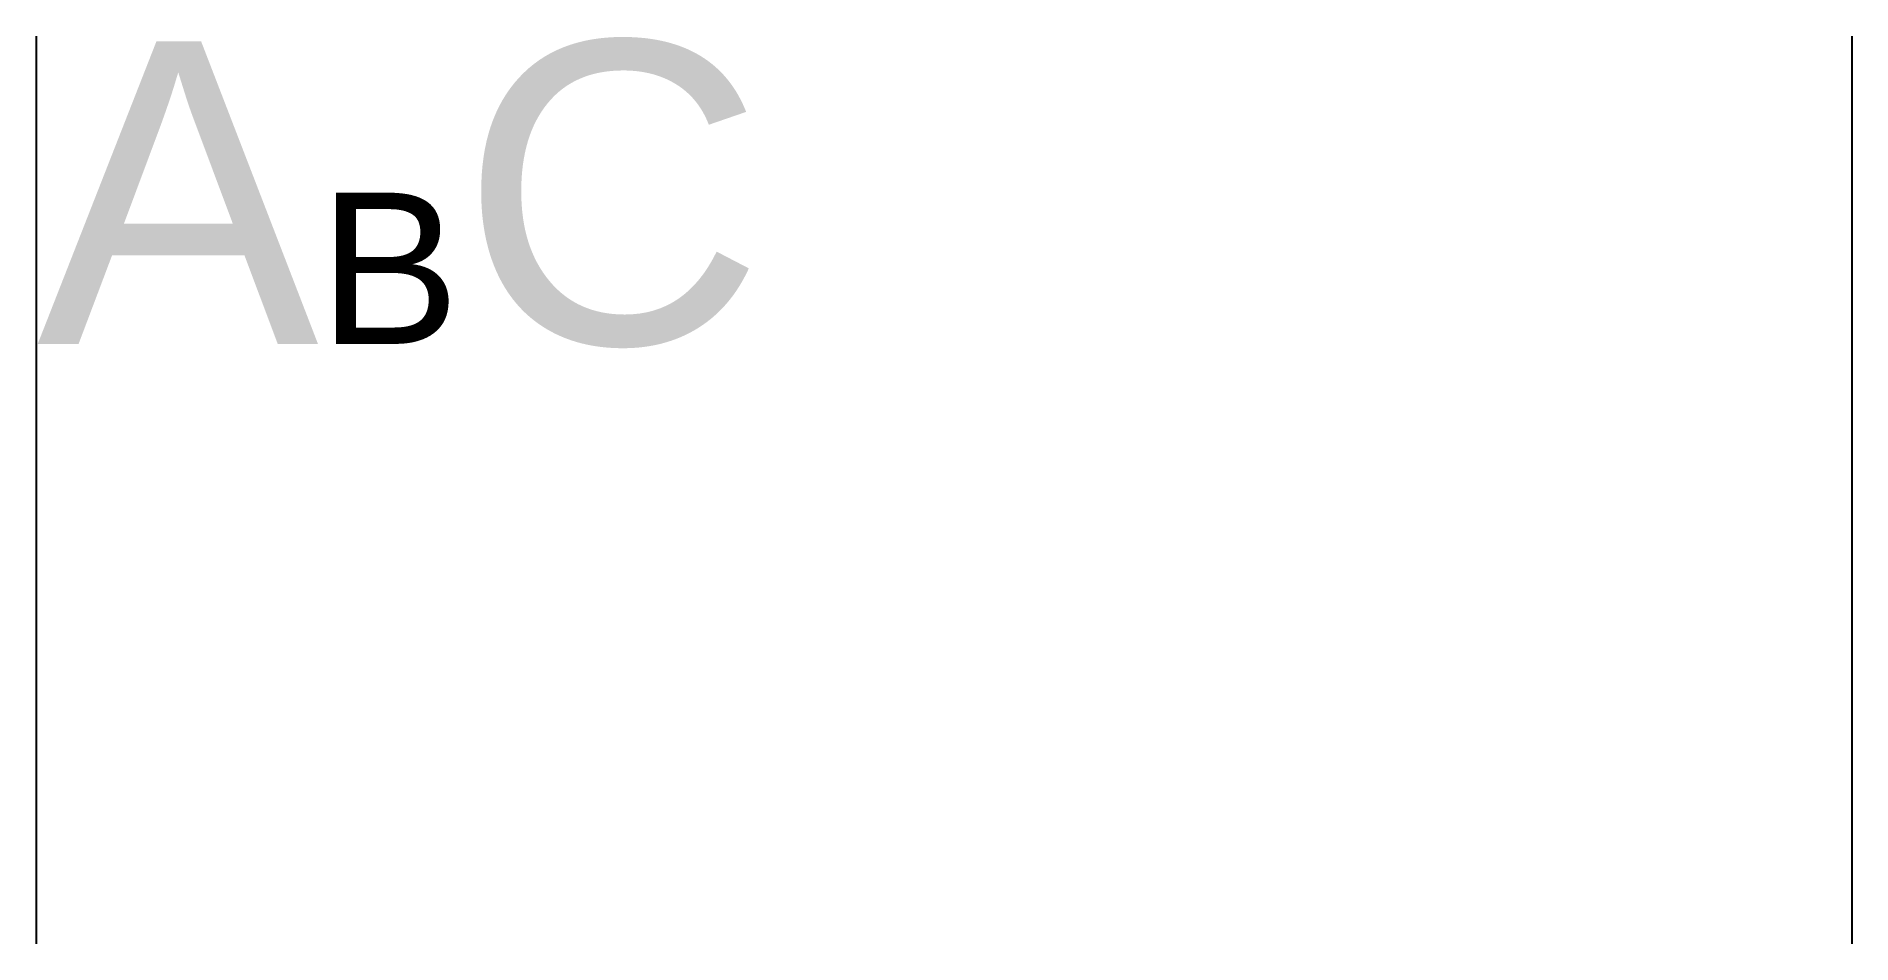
# Model space of a CAD drawing. Header units: millimetres. Extents: x 10 to 70, y -10 to 20.
import ezdxf
from ezdxf.enums import TextEntityAlignment as Align

# ---------------------------------------------------------------- set-up
doc = ezdxf.new("R2010")
doc.units = ezdxf.units.MM
doc.layers.get('0').update_dxf_attribs({"lineweight": 25})
doc.styles.add('textstyle11', font='Arial.ttf')
doc.styles.add('textstyle12', font='Arial.ttf')
doc.styles.add('textstyle13', font='Arial.ttf')

msp = doc.modelspace()

# ---------------------------------------------------------------- linework, layer by layer
at = {"color": 6, "true_color": 0xff00ff}
for p, q in [((10, 20), (10, -10)), ((70, 20), (70, -10))]:
    msp.add_line(p, q, dxfattribs=at)

# ---------------------------------------------------------------- texts
for s, height, style, p in [('A', 10, 'textstyle11', (10.02, 19.829)), ('C', 10, 'textstyle13', (23.995, 19.829)), ('B', 5, 'textstyle12', (19.337, 14.829))]:
    msp.add_text(s, height=height, dxfattribs=dict(style=style)).set_placement(p, align=Align.TOP_LEFT)

doc.saveas('drawing.dxf')
